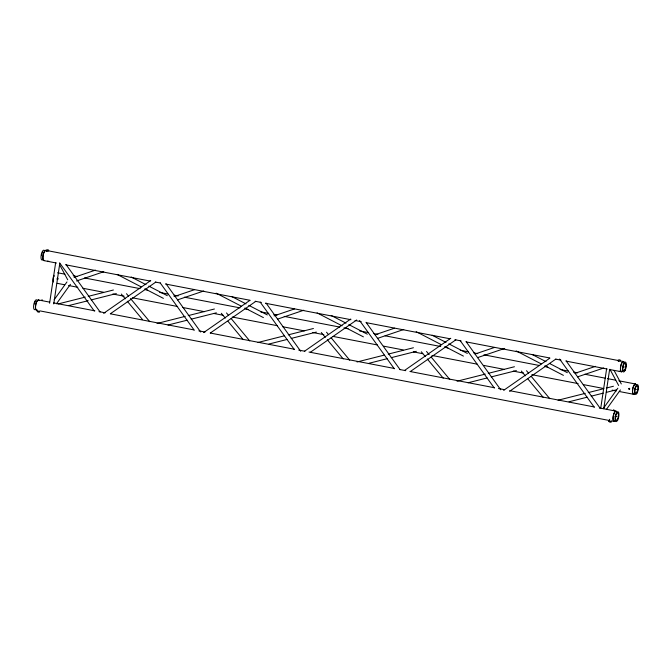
<?xml version="1.0" encoding="UTF-8"?>
<svg xmlns="http://www.w3.org/2000/svg" width="672" height="672" viewBox="0 0 672 672"><rect width="100%" height="100%" fill="white"/><g stroke="black" fill="none" stroke-linecap="round" stroke-linejoin="round"><path stroke-width="1.01" d="M48.762 261.173L47.888 261.584L47.636 261.047M619.248 371.272L620.5 371.314M49.602 303.248L55.616 262.928M53.743 303.912L59.758 263.592M600.734 408.248L606.598 368.962M603.758 408.736L609.622 369.449M57.053 278.586C56.784 280.476 59.321 278.628 57.532 278.225M608.908 421.151L609.672 419.278M54.188 299.737L66.965 281.929M56.44 303.82L70.434 284.306M603.859 407.702L617.854 388.189M606.396 409.441L620.39 389.928M103.622 313.345L150.746 280.518M110.41 313.723L155.82 282.08M203.624 332.598L249.892 300.359M210.42 332.968L255.83 301.333M304.492 351.246L350.759 319.015M310.422 352.22L356.689 319.981M404.494 370.499L450.761 338.26M410.424 371.465L455.843 339.83M503.647 390.348L549.914 358.109M509.578 391.314L555.845 359.075M74.063 277.36L95.466 270.11M76.516 280.972L103.748 271.74M174.073 296.604L194.502 289.682M177.492 299.888L203.759 290.993M274.075 315.857L294.504 308.935M277.494 319.141L303.761 310.237M375.06 334.774L394.514 328.18M377.504 338.386L403.771 329.49M475.062 354.026L494.516 347.432M477.506 357.638L504.748 348.407M575.072 373.271L595.501 366.349M577.517 376.883L603.784 367.987M58.027 303.971L85.218 297.116M88.234 296.352L113.408 290.002M69.023 305.516L88.15 300.695M91.174 299.93L116.34 293.58M157.03 323.476L185.22 316.361M188.244 315.605L214.418 309.002M168.017 325.021L187.152 320.2M191.176 319.183L216.35 312.833M258.04 342.468L284.222 335.866M288.246 334.849L313.421 328.499M269.027 344.014L287.154 339.444M291.178 338.428L316.352 332.086M357.042 361.973L384.224 355.118M388.256 354.102L413.423 347.752M369.037 363.266L387.164 358.697M391.188 357.68L416.363 351.33M457.044 381.217L485.243 374.111M488.258 373.346L514.441 366.744M468.04 382.771L487.166 377.941M491.19 376.925L516.365 370.583M558.062 400.218L585.245 393.364M588.269 392.599L603.372 388.786M606.388 388.03L613.435 386.249M569.05 401.764L587.177 397.194M591.2 396.178L603.28 393.128M606.304 392.364L616.375 389.827M614.494 410.474L613.553 409.895L613.914 410.357M42.63 300.426L41.815 299.846L42.034 300.241M45.662 250.312L618.072 360.486M620.13 360.881L623.221 361.477M622.448 366.652L624.38 367.021M44.117 260.652L56.473 263.029M65.738 264.81L150.158 281.064M155.308 282.055L160.457 283.046M165.606 284.038L250.026 300.283M255.167 301.274L261.349 302.459M265.465 303.257L350.91 319.704M355.034 320.494L361.208 321.686M366.358 322.678L449.744 338.722M454.894 339.713L461.068 340.906M466.217 341.897L549.612 357.949M555.786 359.134L560.935 360.125M566.084 361.116L607.261 369.046M609.319 369.44L621.676 371.818M57.725 272.79L64.932 274.176M73.172 275.764L77.288 276.553M84.496 277.948L140.087 288.641M145.236 289.632L147.294 290.035M159.65 292.412L167.882 293.992M174.065 295.184L178.181 295.974M184.355 297.167L239.954 307.868M245.104 308.86L248.186 309.448M260.543 311.825L268.775 313.412M273.924 314.404L277.015 315M284.222 316.386L339.814 327.088M343.93 327.877L348.054 328.675M359.377 330.851L368.642 332.632M373.792 333.623L377.908 334.421M385.115 335.807L440.706 346.508M444.822 347.298L447.913 347.894M460.27 350.272L468.502 351.859M473.651 352.85L477.767 353.64M483.949 354.824L539.54 365.526M544.69 366.517L547.772 367.114M560.129 369.491L568.369 371.078M573.51 372.07L577.634 372.859M584.842 374.245L605.43 378.21M607.488 378.605L615.72 380.192M618.811 380.789L635.284 383.956M634.511 389.13L636.451 389.5M57.212 283.324L64.42 284.718M68.544 285.508L77.809 287.288M82.95 288.28L103.547 292.244M112.812 294.025L124.135 296.209M132.367 297.797L177.668 306.516M182.818 307.499L204.439 311.665M213.704 313.446L222.97 315.235M232.235 317.016L277.528 325.735M282.677 326.726L304.298 330.884M312.53 332.472L323.862 334.648M333.127 336.437L377.395 344.954M383.569 346.147L403.133 349.91M413.423 351.893L422.688 353.674M431.953 355.454L477.254 364.174M483.437 365.366L504.025 369.331M513.29 371.112L523.58 373.094M531.821 374.682L578.147 383.594M583.296 384.586L603.884 388.55M612.125 390.138L616.241 390.928M619.332 391.524L633.738 394.296M38.262 299.939L49.585 302.114M53.701 302.912L94.878 310.834M99.002 311.632L105.176 312.816M110.326 313.807L193.712 329.86M198.862 330.851L205.036 332.035M210.185 333.026L294.605 349.28M298.721 350.07L304.903 351.263M309.019 352.052L394.472 368.5M399.613 369.491L405.796 370.675M409.912 371.473L494.332 387.719M498.448 388.517L504.63 389.701M509.771 390.692L594.191 406.938M599.34 407.929L615.812 411.104M615.04 416.27L616.98 416.648M39.808 310.867L609.126 420.454M611.184 420.848L614.275 421.445M532.14 354.472L546.042 361.662M549.746 363.577L567.344 372.683M516.172 350.918L541.187 363.854M544.891 365.77L563.422 375.354M432.138 335.227L446.032 342.409M448.812 343.846L467.342 353.43M416.17 331.666L441.185 344.602M444.889 346.517L463.42 356.101M331.204 315.496L346.03 323.165M348.81 324.601L367.332 334.186M317.092 312.9L342.098 325.836M345.811 327.751L363.409 336.857M232.126 296.722L246.019 303.912M248.8 305.348L267.33 314.933M216.157 293.168L241.172 306.104M244.877 308.02L263.407 317.604M131.191 276.998L146.017 284.668M148.798 286.104L167.32 295.688M117.079 274.403L141.162 286.86M144.866 288.775L163.397 298.36M526.52 370.7L528.511 373.094M531.174 376.295L549.755 398.672M521.329 371.028L525.311 375.824M527.965 379.025L543.236 397.404M426.518 351.448L429.173 354.648M431.164 357.042L449.753 379.428M421.327 351.784L425.309 356.58M427.3 358.974L443.226 378.16M326.508 332.203L328.499 334.597M331.162 337.798L349.742 360.175M321.317 332.531L325.298 337.327M327.289 339.721L343.224 358.907M226.506 312.95L228.497 315.353M231.151 318.545L249.74 340.931M221.315 313.278L225.296 318.074M227.951 321.275L243.214 339.662M126.496 293.706L128.486 296.1M130.486 298.502L149.73 321.678M121.304 294.034L125.286 298.83M127.277 301.224L142.548 319.612M566.042 360.78L600.121 408.181M559.625 359.041L594.308 407.291M466.04 341.536L500.724 389.777M460.219 340.645L494.306 388.038M366.03 322.283L400.109 369.684M359.612 320.544L394.296 368.794M266.028 303.038L300.712 351.28M260.215 302.14L294.294 349.541M166.018 283.786L200.71 332.035M160.205 282.895L194.284 330.296M66.016 264.541L100.094 311.934M59.59 262.802L94.282 311.044M614.082 370.465L621.314 383.956M609.958 369.298L618.643 385.476M60.01 265.432L67.729 279.812M44.638 260.4A5.258 1.823 -79.1 0 1 43.109 255.083A5.258 1.823 -79.1 0 1 46.511 250.866M622.188 371.566A5.258 1.823 -79.1 0 1 620.81 365.585A5.258 1.823 -79.1 0 1 624.33 362.796M41.588 255.31A3.788 1.31 -79.1 0 1 42.05 253.42M42.378 252.622A3.788 1.31 -79.1 0 1 42.748 251.992M42.706 259.829A5.048 1.747 -79.1 0 1 41.244 254.73A5.048 1.747 -79.1 0 1 44.503 250.681M44.15 260.442A5.048 1.747 -79.1 0 1 43.327 254.461A5.048 1.747 -79.1 0 1 46.444 251.051M53.466 282.022A5.048 1.747 -79.1 0 1 53.81 275.344M634.796 393.464A5.258 1.823 -79.1 0 1 632.612 389.407A5.258 1.823 -79.1 0 1 636.132 384.51M58.195 272.891A5.258 1.823 -79.1 0 1 58.573 273.344M53.844 276.822A3.788 1.31 -79.1 0 1 54.113 275.906M36.75 310.069A5.048 1.747 -79.1 0 1 35.918 304.08A5.048 1.747 -79.1 0 1 39.035 300.678M34.373 303.962A3.788 1.31 -79.1 0 1 34.642 303.047M34.978 302.249A3.788 1.31 -79.1 0 1 35.347 301.61M35.305 309.456A5.048 1.747 -79.1 0 1 33.726 305.004A5.048 1.747 -79.1 0 1 36.733 299.872M37.237 310.027A5.258 1.823 -79.1 0 1 35.708 304.71A5.258 1.823 -79.1 0 1 39.102 300.485M622.205 371.372A5.048 1.747 -79.1 0 1 620.626 366.92A5.048 1.747 -79.1 0 1 623.633 361.788M614.788 421.193A5.258 1.823 -79.1 0 1 613.259 415.876A5.258 1.823 -79.1 0 1 616.661 411.659M614.796 420.991A5.048 1.747 -79.1 0 1 613.225 416.539A5.048 1.747 -79.1 0 1 616.232 411.407M634.78 393.288A5.048 1.747 -79.1 0 1 632.696 389.399A5.048 1.747 -79.1 0 1 636.065 384.695M628.748 388.794C629.681 391.112 630.336 386.963 628.748 388.794M46.67 251.084A1.26 0.714 -3.7 0 0 48.686 250.53A1.26 0.714 -3.7 0 0 46.964 249.85A1.26 0.714 -3.7 0 0 46.67 251.084M624.952 369.499A3.772 1.31 -79.1 0 0 625.271 363.384A3.772 1.31 -79.1 0 0 622.927 368.172A3.772 1.31 -79.1 0 0 624.952 369.499M617.551 419.126A3.772 1.31 -79.1 0 0 617.87 413.011A3.772 1.31 -79.1 0 0 615.527 417.799A3.772 1.31 -79.1 0 0 617.551 419.126M637.022 391.978A3.772 1.31 -79.1 0 0 637.333 385.862A3.772 1.31 -79.1 0 0 634.99 390.65A3.772 1.31 -79.1 0 0 637.022 391.978M617.744 419.958A5.048 1.747 -79.1 0 0 618.164 411.785A5.048 1.747 -79.1 0 0 615.031 418.186A5.048 1.747 -79.1 0 0 617.744 419.958M637.216 392.818A5.048 1.747 -79.1 0 0 637.636 384.636A5.048 1.747 -79.1 0 0 634.502 391.045A5.048 1.747 -79.1 0 0 637.216 392.818M625.145 370.339A5.048 1.747 -79.1 0 0 625.573 362.158A5.048 1.747 -79.1 0 0 622.432 368.567A5.048 1.747 -79.1 0 0 625.145 370.339M37.472 311.665A1.26 0.462 19.3 0 0 39.48 312.052A1.26 0.462 19.3 0 0 38.027 311.01A1.26 0.462 19.3 0 0 37.472 311.665M618.408 361.133A1.26 0.714 -3.7 0 0 620.432 360.578A1.26 0.714 -3.7 0 0 618.702 359.898A1.26 0.714 -3.7 0 0 618.408 361.133M609.21 421.705A1.26 0.462 19.3 0 0 611.226 422.1A1.26 0.462 19.3 0 0 609.764 421.058A1.26 0.462 19.3 0 0 609.21 421.705"/></g></svg>
